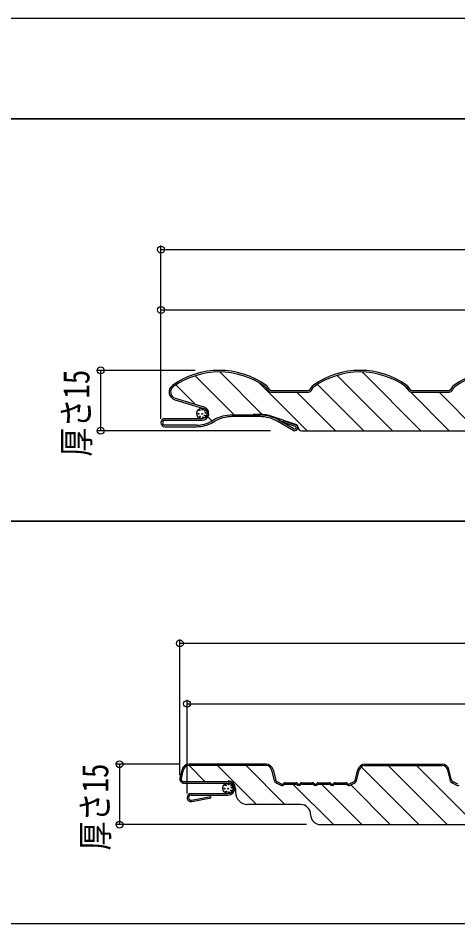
# Model space of a CAD drawing. Units: millimetres, scale not verified. Extents: x -841 to 841, y -594 to 594.
# Drawn here: x -131.2 to -21.8, y -97.1 to 127.9 of the extents above; entities that cross this region are included whole.
import ezdxf
from ezdxf.enums import TextEntityAlignment as Align

# ---------------------------------------------------------------- set-up
doc = ezdxf.new("R2010")
doc.units = ezdxf.units.MM
doc.header["$LTSCALE"] = 4
for name, color, linetype in [('0-2_YKK_11', 7, 'Continuous'), ('0-3_YKK_13', 4, 'Continuous'), ('0-4_YKK_D', 6, 'Continuous')]:
    doc.layers.add(name, color=color, linetype=linetype)
doc.styles.add('ＭＳ ゴシック', font='')
doc.styles.get('ＭＳ ゴシック').set_extended_font_data('MS Gothic')

msp = doc.modelspace()

# ---------------------------------------------------------------- linework, layer by layer
at = {"layer": '0-2_YKK_11'}
for points in [[(331.082, 102.934), (-298.918, 102.934), (-298.918, 127.934), (331.082, 127.934)], [(-298.918, 102.934), (331.082, 102.934), (331.082, 2.934), (-298.918, 2.934)], [(-298.918, 2.934), (331.082, 2.934), (331.082, -97.066), (-298.918, -97.066)]]:
    msp.add_lwpolyline(points, close=True, dxfattribs=at)
at = {"layer": '0-3_YKK_13'}
for p, q in [((-87.168, 39.099), (-77.402, 29.334)), ((-81.031, 40.033), (-70.495, 29.498)), ((-51.897, 39.184), (-38.147, 25.434)), ((-45.669, 40.027), (-31.076, 25.434)), ((-91.953, 36.813), (-87.152, 32.012)), ((-71.259, 37.333), (-59.36, 25.434)), ((-56.737, 36.953), (-45.218, 25.434)), ((-35.307, 36.736), (-34.192, 35.621)), ((-68.348, 35.434), (-59.028, 35.434)), ((-68.348, 35.034), (-59.028, 35.034)), ((-61.889, 35.034), (-52.289, 25.434)), ((-33.661, 35.09), (-24.005, 25.434)), ((-33.348, 35.434), (-24.028, 35.434)), ((-33.348, 35.034), (-24.028, 35.034)), ((-26.534, 35.034), (-16.934, 25.434)), ((-92.267, 33.139), (-85.112, 30.978)), ((-92.151, 33.522), (-84.997, 31.361)), ((-71.113, 29.334), (-77.946, 29.334)), ((-72.793, 29.518), (-71.113, 29.518)), ((-85.488, 28.434), (-94.688, 28.434)), ((-94.688, 28.034), (-85.488, 28.034)), ((-84.019, 28.879), (-83.006, 27.867)), ((-82.646, 28.074), (-83.032, 27.852)), ((-82.832, 27.506), (-82.446, 27.728)), ((-71.113, 28.934), (-77.946, 28.934)), ((-62.161, 26.988), (-67.993, 28.995)), ((-62.813, 25.534), (-66.613, 27.728)), ((-62.613, 25.881), (-66.413, 28.074)), ((-65.267, 27.951), (-65.397, 27.573)), ((-62.324, 26.515), (-65.397, 27.573)), ((-65.267, 27.951), (-62.194, 26.893)), ((-86.832, 26.834), (-94.688, 26.834)), ((-94.688, 26.434), (-86.832, 26.434)), ((-60.75, 25.434), (251.767, 25.434)), ((-69.479, -57.401), (-88.793, -57.401)), ((-69.479, -57.401), (-88.793, -57.401)), ((-69.479, -57.751), (-88.793, -57.751)), ((-84.667, -61.751), (-88.667, -57.751)), ((-81.596, -57.751), (-71.946, -67.401)), ((-74.525, -57.751), (-64.875, -67.401)), ((-45.919, -58.074), (-31.591, -72.401)), ((-45.043, -57.401), (-25.729, -57.401)), ((-45.043, -57.751), (-25.729, -57.751)), ((-39.17, -57.751), (-24.52, -72.401)), ((-32.099, -57.751), (-17.449, -72.401)), ((-90.447, -58.707), (-90.962, -60.869)), ((-90.621, -60.951), (-90.106, -58.788)), ((-68.165, -58.788), (-67.584, -61.228)), ((-67.825, -58.707), (-67.244, -61.147)), ((-47.278, -61.147), (-46.697, -58.707)), ((-46.937, -61.228), (-46.356, -58.788)), ((-24.415, -58.788), (-23.834, -61.228)), ((-23.494, -61.147), (-24.075, -58.707)), ((-78.992, -61.751), (-89.989, -61.751)), ((-89.989, -62.101), (-78.992, -62.101)), ((-66.875, -62.123), (-65.75, -62.686)), ((-66.718, -61.81), (-65.593, -62.372)), ((-65.486, -62.361), (-65.228, -62.154)), ((-65.267, -62.634), (-65.009, -62.428)), ((-64.79, -62.001), (-62.144, -62.001)), ((-64.79, -62.351), (-62.144, -62.351)), ((-62.854, -62.351), (-52.804, -72.401)), ((-61.925, -62.428), (-61.679, -62.624)), ((-61.707, -62.154), (-61.461, -62.351)), ((-61.336, -62.351), (-61.09, -62.154)), ((-61.117, -62.624), (-60.871, -62.428)), ((-60.653, -62.001), (-58.006, -62.001)), ((-60.653, -62.351), (-58.006, -62.351)), ((-57.788, -62.428), (-57.542, -62.624)), ((-57.569, -62.154), (-57.323, -62.351)), ((-57.198, -62.351), (-56.953, -62.154)), ((-56.98, -62.624), (-56.734, -62.428)), ((-56.515, -62.001), (-53.869, -62.001)), ((-56.515, -62.351), (-53.869, -62.351)), ((-55.783, -62.351), (-45.733, -72.401)), ((-53.65, -62.428), (-53.404, -62.624)), ((-53.432, -62.154), (-53.186, -62.351)), ((-53.061, -62.351), (-52.815, -62.154)), ((-52.842, -62.624), (-52.596, -62.428)), ((-52.378, -62.001), (-49.731, -62.001)), ((-52.378, -62.351), (-49.731, -62.351)), ((-49.513, -62.428), (-49.254, -62.634)), ((-49.294, -62.154), (-49.036, -62.361)), ((-48.929, -62.372), (-47.803, -61.81)), ((-48.772, -62.686), (-47.647, -62.123)), ((-48.509, -62.554), (-38.662, -72.401)), ((-23.125, -62.123), (-22, -62.686)), ((-21.843, -62.372), (-22.968, -61.81)), ((-88.192, -64.701), (-78.992, -64.701)), ((-88.192, -65.051), (-78.992, -65.051)), ((-77.152, -63.401), (-77.152, -64.401)), ((-88.068, -66.339), (-83.313, -65.415)), ((-88.002, -66.683), (-83.246, -65.758)), ((-83.246, -65.758), (-83.313, -65.415)), ((-60.989, -67.401), (-74.152, -67.401)), ((-55.989, -72.401), (258.001, -72.401))]:
    msp.add_line(p, q, dxfattribs=at)
for centre, radius in [((-85.488, 29.734), 1.3), ((-86.372, 29.662), 0.1), ((-86.05, 30.497), 0.1), ((-85.464, 29.654), 0.1), ((-85.377, 30.684), 0.1), ((-84.765, 30.397), 0.1), ((-84.765, 29.198), 0.1), ((-84.643, 29.906), 0.1), ((-85.974, 28.956), 0.1), ((-85.296, 28.775), 0.1), ((-78.992, -63.401), 1.3), ((-79.552, -62.64), 0.1), ((-78.878, -62.453), 0.1), ((-78.266, -62.74), 0.1), ((-79.873, -63.475), 0.1), ((-79.475, -64.181), 0.1), ((-78.965, -63.483), 0.1), ((-78.797, -64.362), 0.1), ((-78.266, -63.939), 0.1), ((-78.144, -63.231), 0.1)]:
    msp.add_circle(centre, radius, dxfattribs=at)
for centre, radius, start, end in [((-81.188, 20.434), 20, 54.31467, 125.68533), ((-81.188, 20.434), 19.6, 54.31467, 125.68533), ((-46.188, 20.434), 20, 54.31467, 125.68533), ((-46.188, 20.434), 19.6, 54.31467, 125.68533), ((-11.188, 20.434), 20, 54.31467, 125.68533), ((-11.188, 20.434), 19.6, 54.31467, 125.68533), ((-91.688, 35.054), 2, 125.68533, 253.19137), ((-91.688, 35.054), 1.6, 125.68533, 253.19137), ((-70.688, 35.054), 1.6, 20.605, 54.31467), ((-70.688, 35.054), 2, 20.605, 54.31467), ((-56.688, 35.054), 2, 125.68533, 159.395), ((-56.688, 35.054), 1.6, 125.68533, 159.395), ((-35.688, 35.054), 1.6, 20.605, 54.31467), ((-35.688, 35.054), 2, 20.605, 54.31467), ((-21.688, 35.054), 2, 125.68533, 159.395), ((-21.688, 35.054), 1.6, 125.68533, 159.395), ((-68.348, 35.934), 0.9, 200.605, 270), ((-68.348, 35.934), 0.5, 200.605, 270), ((-59.028, 35.934), 0.5, 270, 339.395), ((-59.028, 35.934), 0.9, 270, 339.395), ((-33.348, 35.934), 0.9, 200.605, 270), ((-33.348, 35.934), 0.5, 200.605, 270), ((-24.028, 35.934), 0.5, 270, 339.395), ((-24.028, 35.934), 0.9, 270, 339.395), ((-85.488, 29.734), 1.7, 270, 73.19137), ((-85.488, 29.734), 1.3, 270, 73.19137), ((-85.488, 29.734), 1.3, 270, 73.19137), ((-77.946, 19.934), 9.4, 90, 120), ((-71.113, 19.934), 9.584, 71, 90), ((-71.113, 19.934), 9.4, 60, 90), ((-94.688, 27.434), 1, 90, 270), ((-94.688, 27.434), 0.6, 90, 270), ((-86.832, 34.434), 7.6, 270, 300), ((-86.832, 34.434), 8, 270, 300), ((-77.946, 19.934), 9, 90, 120), ((-71.113, 19.934), 9, 60, 90), ((-62.438, 26.184), 0.75, 240, 71), ((-62.438, 26.184), 0.35, 240, 71), ((-62.438, 26.184), 0.85, 3.37229, 71), ((-60.741, 26.284), 0.85, 183.37229, 270), ((-88.793, -59.101), 1.7, 90, 166.6075), ((-88.793, -59.101), 1.35, 90, 166.6075), ((-69.479, -59.101), 1.7, 13.3925, 90), ((-69.479, -59.101), 1.35, 13.3925, 90), ((-45.043, -59.101), 1.7, 90, 166.6075), ((-45.043, -59.101), 1.35, 90, 166.6075), ((-25.729, -59.101), 1.7, 13.3925, 90), ((-25.729, -59.101), 1.35, 13.3925, 90), ((-89.989, -61.101), 1, 166.6075, 270), ((-89.989, -61.101), 0.65, 166.6075, 270), ((-78.992, -63.401), 1.84, 0, 90), ((-78.992, -63.401), 1.65, 0.00002, 90.00002), ((-78.992, -63.401), 1.3, 0, 90), ((-66.271, -60.915), 1.35, 193.3925, 243.43495), ((-66.271, -60.915), 1, 193.3925, 243.43495), ((-65.548, -62.283), 0.45, 243.43495, 308.65981), ((-65.548, -62.283), 0.1, 243.43495, 308.65981), ((-64.79, -62.701), 0.7, 90, 128.65981), ((-64.79, -62.701), 0.35, 90, 128.65981), ((-62.144, -62.701), 0.7, 51.34019, 90), ((-62.144, -62.701), 0.35, 51.34019, 90), ((-61.398, -62.273), 0.45, 231.34019, 308.65981), ((-61.398, -62.273), 0.1, 231.34019, 308.65981), ((-60.653, -62.701), 0.7, 90, 128.65981), ((-60.653, -62.701), 0.35, 90, 128.65981), ((-58.006, -62.701), 0.7, 51.34019, 90), ((-58.006, -62.701), 0.35, 51.34019, 90), ((-57.261, -62.273), 0.45, 231.34019, 308.65981), ((-57.261, -62.273), 0.1, 231.34019, 308.65981), ((-56.515, -62.701), 0.7, 90, 128.65981), ((-56.515, -62.701), 0.35, 90, 128.65981), ((-53.869, -62.701), 0.7, 51.34019, 90), ((-53.869, -62.701), 0.35, 51.34019, 90), ((-53.123, -62.273), 0.45, 231.34019, 308.65981), ((-53.123, -62.273), 0.1, 231.34019, 308.65981), ((-52.378, -62.701), 0.7, 90, 128.65981), ((-52.378, -62.701), 0.35, 90, 128.65981), ((-49.731, -62.701), 0.7, 51.34019, 90), ((-49.731, -62.701), 0.35, 51.34019, 90), ((-48.973, -62.283), 0.45, 231.34019, 296.56505), ((-48.973, -62.283), 0.1, 231.34019, 296.56505), ((-48.251, -60.915), 1, 296.56505, 346.6075), ((-48.251, -60.915), 1.35, 296.56505, 346.6075), ((-22.521, -60.915), 1.35, 193.3925, 243.43495), ((-22.521, -60.915), 1, 193.3925, 243.43495), ((-21.798, -62.283), 0.45, 243.43495, 308.65981), ((-88.192, -65.701), 1, 90, 180), ((-88.192, -65.701), 0.65, 90, 180), ((-78.992, -63.401), 1.3, 270, 0), ((-78.992, -63.401), 1.65, 270, 0), ((-74.152, -64.401), 3, 180, 270), ((-88.192, -65.701), 1, 180, 281.05253), ((-88.192, -65.701), 0.65, 180, 281.05253), ((-60.989, -69.901), 2.5, 0, 90), ((-55.989, -69.901), 2.5, 180, 270)]:
    msp.add_arc(centre, radius, start, end, dxfattribs=at)
at = {"layer": '0-4_YKK_D'}
for p, q in [((-95.688, 29.434), (-95.688, 71.434)), ((-95.688, 70.434), (282.312, 70.434)), ((-95.688, 28.434), (-95.688, 56.434)), ((-95.688, 55.434), (254.312, 55.434)), ((-87.188, 40.434), (-111.688, 40.434)), ((-110.688, 40.434), (-110.688, 25.434)), ((-68.438, 25.434), (-111.688, 25.434)), ((-90.989, -60.101), (-90.989, -26.401)), ((287.22, -27.401), (-90.989, -27.401)), ((-89.192, -64.701), (-89.192, -41.401)), ((-89.192, -42.401), (260.806, -42.401)), ((-91.136, -57.401), (-106.989, -57.401)), ((-105.989, -57.401), (-105.989, -72.401)), ((-59.489, -72.401), (-106.989, -72.401))]:
    msp.add_line(p, q, dxfattribs=at)
for centre in [(-95.688, 70.434), (-95.688, 55.434), (-110.688, 40.434), (-110.688, 25.434), (-90.989, -27.401), (-89.192, -42.401), (-105.989, -57.401), (-105.989, -72.401)]:
    msp.add_circle(centre, 0.85, dxfattribs=at)

# ---------------------------------------------------------------- texts
at = {"layer": '0-4_YKK_D', "style": 'ＭＳ ゴシック', "width": 0.8}
for p in [(-111.488, 19.014), (-106.789, -78.821)]:
    msp.add_text('厚さ15', height=6.598, rotation=90, dxfattribs=at).set_placement(p, align=Align.BOTTOM_LEFT)

doc.saveas('drawing.dxf')
